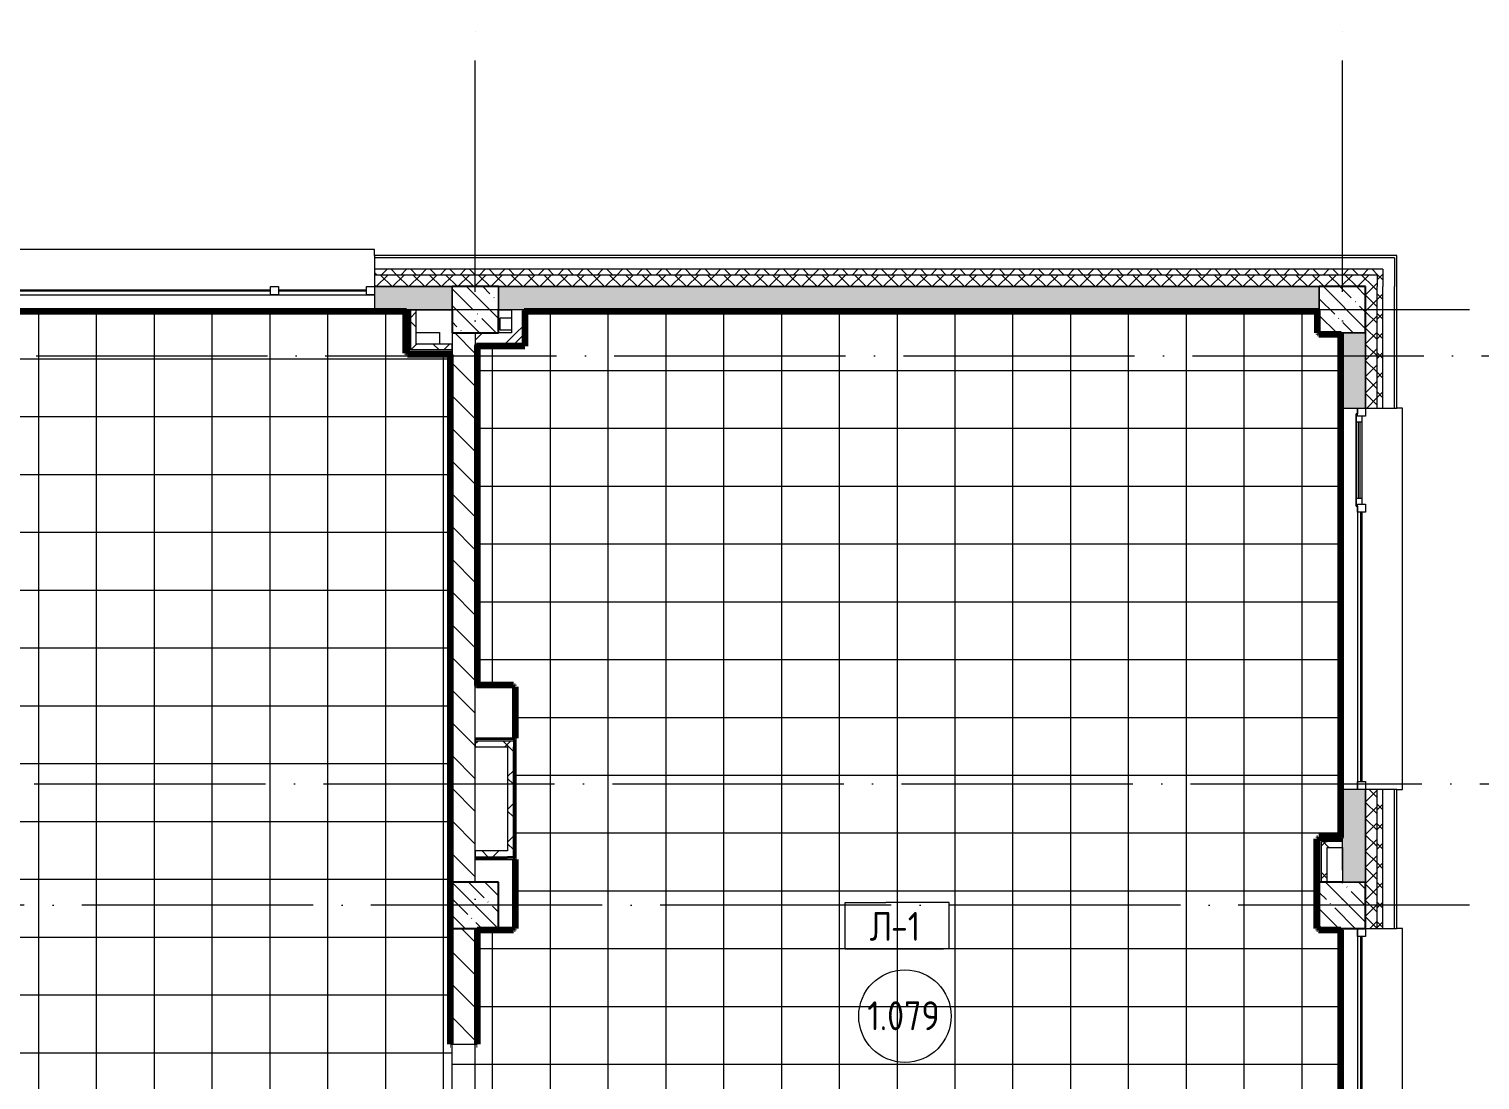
# Model space of a CAD drawing. Header units: millimetres. Extents: x -4370 to 196781, y -4577 to 61202.
# Drawn here: x 141390 to 153939, y 52115 to 61202 of the extents above; entities that cross this region are included whole.
import ezdxf

# ---------------------------------------------------------------- set-up
doc = ezdxf.new("R2010")
doc.units = ezdxf.units.MM
doc.linetypes.add('ADSK_Линия сетки', pattern=[2500, 2000, -250, 0, -250])
for name, color, linetype, lineweight in [('A-AREA-____-IDEN', 2, 'Continuous', 20), ('A-FLOR-____-IDEN', 11, 'Continuous', 20), ('A-FLOR-____-OTLN', 192, 'Continuous', 9), ('A-FLOR-____-PATT', 8, 'Continuous', 9), ('A-GLAZ-____-MCUT', 151, 'Continuous', 9), ('A-GLAZ-____-OTLN', 151, 'Continuous', 9), ('A-WALL-____-MCUT', 113, 'Continuous', 9), ('A-WALL-____-PATT', 111, 'Continuous', 9), ('A-WALL-FNSH-MCUT', 113, 'Continuous', 9), ('I-WALL-____-OTLN', 2, 'Continuous', 9), ('S-COLS-____-MCUT', 52, 'Continuous', 9), ('S-COLS-____-OTLN', 52, 'Continuous', 9), ('S-GRID-____-OTLN', 1, 'Continuous', 9)]:
    doc.layers.add(name, color=color, linetype=linetype, lineweight=lineweight)
doc.styles.add('GOST Common_1', font='GOST_Common.ttf', dxfattribs={"width": 0.9, "height": 250})
pattern_1 = [(50, (0, 0), (364.36793, -31.8783), [38.1, -419.1]), (355, (0, 0), (-70.48585, 382.1133), [30.48, -335.28]), (100.451, (30.36, -2.66), (293.885, 350.2334), [32.38, -356.18]), (46.184, (0, 101.6), (542.1585, -84.0858), [57.15, -628.65]), (96.636, (45.2, 94.6), (474.8049, 494.8554), [48.57, -534.27]), (351.184, (0, 101.6), (474.8102, 494.85), [45.72, -502.92]), (21, (50.8, 76.2), (303.22847, -204.53046), [38.1, -419.1]), (326, (50.8, 76.2), (123.6039, 368.37604), [30.48, -335.28]), (71.451, (76.07, 59.16), (426.8341, 163.8427), [32.38, -356.18]), (37.5, (0, 0), (6.17665, 169.11015), [16.764, -314.452, 16.764, -323.596, -336.55]), (37.5, (0, 0), (6.17665, 169.11015), [-671.576, 16.764, -319.786]), (7.5, (0, 0), (133.63888, 200.3615), [16.764, -177.292, 16.764, -306.832, -128.27]), (7.5, (0, 0), (133.63888, 200.3615), [-517.652, 16.764, -111.506]), (327.5, (-113.28, 0), (271.18182, -11.45836), [16.764, -110.236, 16.764, -379.476, -525.78]), (327.5, (-113.28, 0), (271.18182, -11.45836), [-523.24, 16.764, -509.016]), (317.5, (-164.08, 0), (296.2585, 50.85285), [16.764, -148.336, 16.764, -246.38, -373.38]), (317.5, (-164.08, 0), (296.2585, 50.85285), [-428.244, 16.764, -356.616])]
pattern_2 = [(135, (0, 0), (-84.85281, -84.85281), []), (225, (0, 0), (84.85281, -84.85281), [])]
pattern_3 = [(45, (0, 0), (-70.71068, 70.71068), []), (135, (0, 0), (-70.71068, -70.71068), [])]
pattern_4 = [(135, (0, 0), (-141.42136, -141.42136), [])]
pattern_5 = [(45, (0, 0), (-141.42136, 141.42136), []), (135, (0, 0), (-141.42136, -141.42136), [])]
pattern_6 = [(135, (0, 0), (-142.5612, -142.5612), []), (135, (142.56, 0), (-142.5612, -142.5612), [252.016, -50.403, 3.353, -47.05])]
pattern_7 = [(45, (0, 0), (-224.5064, 224.5064), []), (45, (79.38, 0), (0, 449.0128), []), (45, (-79.38, 0), (0, 449.0128), [])]

# ---------------------------------------------------------------- blocks, each defined once
blk = doc.blocks.new('Окно_СКБ_2Ст1 - Окно_СКБ_2Ст 3300_ОК2-29018964-О_АИ_ПП_0_000_Целиком')
at = {"layer": 'A-GLAZ-____-MCUT', "color": 90}
for p, q in [((-1650, -195), (-1650, -125)), ((-1650, -125), (-1580, -125)), ((-1580, -125), (-1580, -195)), ((750, -195), (750, -125)), ((750, -125), (820, -125)), ((820, -125), (820, -195)), ((1580, -195), (1580, -125)), ((1580, -125), (1650, -125)), ((1650, -125), (1650, -195)), ((-1580, -195), (-1650, -195)), ((820, -195), (750, -195)), ((820, -195), (800, -195)), ((800, -195), (800, -205)), ((800, -205), (1600, -205)), ((1600, -205), (800, -205)), ((1580, -155), (820, -155)), ((820, -155), (820, -195)), ((870, -205), (870, -155)), ((1530, -205), (1530, -155)), ((1580, -195), (1580, -155)), ((1650, -195), (1580, -195)), ((1600, -195), (1580, -195)), ((1600, -205), (1600, -195))]:
    blk.add_line(p, q, dxfattribs=at)
at = {"layer": 'A-GLAZ-____-MCUT', "color": 10, "lineweight": 5}
for p, q in [((750, -155), (-1580, -155)), ((750, -165), (-1580, -165)), ((870, -175), (1530, -175)), ((1530, -185), (870, -185))]:
    blk.add_line(p, q, dxfattribs=at)
at = {"layer": 'A-GLAZ-____-OTLN', "color": 10, "lineweight": 5}
for p, q in [((-1650, -195), (800, -195)), ((1600, -195), (1650, -195))]:
    blk.add_line(p, q, dxfattribs=at)
blk = doc.blocks.new('WNW_Отлив1 - Отлив_металлический 2-28598290-О_АИ_ПП_0_000_Целиком')
at = {"layer": 'A-GLAZ-____-OTLN', "color": 10, "lineweight": 5}
for p, q in [((1650, 320), (-1650, 320)), ((-1650, 320), (-1650, 270)), ((1650, 270), (1650, 320))]:
    blk.add_line(p, q, dxfattribs=at)
blk = doc.blocks.new('Окно_СКБ_2Ст1 - Окно_СКБ_2Ст 3300_ОК2л-29018870-О_АИ_ПП_0_000_Целиком')
at = {"layer": 'A-GLAZ-____-MCUT', "color": 90}
for p, q in [((-1650, -195), (-1650, -125)), ((-1650, -125), (-1580, -125)), ((-1580, -125), (-1580, -195)), ((-820, -195), (-820, -125)), ((-820, -125), (-750, -125)), ((-750, -125), (-750, -195)), ((1580, -195), (1580, -125)), ((1580, -125), (1650, -125)), ((1650, -125), (1650, -195)), ((-1580, -195), (-1650, -195)), ((-1580, -195), (-1600, -195)), ((-1600, -195), (-1600, -205)), ((-1600, -205), (-800, -205)), ((-800, -205), (-1600, -205)), ((-820, -155), (-1580, -155)), ((-1580, -155), (-1580, -195)), ((-1530, -205), (-1530, -155)), ((-870, -205), (-870, -155)), ((-820, -195), (-820, -155)), ((-750, -195), (-820, -195)), ((-800, -195), (-820, -195)), ((-800, -205), (-800, -195)), ((1650, -195), (1580, -195))]:
    blk.add_line(p, q, dxfattribs=at)
at = {"layer": 'A-GLAZ-____-MCUT', "color": 10, "lineweight": 5}
for p, q in [((-1530, -175), (-870, -175)), ((-870, -185), (-1530, -185)), ((1580, -155), (-750, -155)), ((1580, -165), (-750, -165))]:
    blk.add_line(p, q, dxfattribs=at)
at = {"layer": 'A-GLAZ-____-OTLN', "color": 10, "lineweight": 5}
for p, q in [((-1650, -195), (-1600, -195)), ((-800, -195), (1650, -195))]:
    blk.add_line(p, q, dxfattribs=at)
blk = doc.blocks.new('Окно_СКБ_2Ст1 - Окно_СКБ_2Ст 3300_ОКп2-36117880-О_АИ_ПП_0_000_Целиком')
at = {"layer": 'A-GLAZ-____-MCUT', "color": 90}
for p, q in [((-1650, -195), (-1650, -125)), ((-1650, -125), (-1580, -125)), ((-1580, -125), (-1580, -195)), ((750, -195), (750, -125)), ((750, -125), (820, -125)), ((820, -125), (820, -195)), ((1580, -195), (1580, -125)), ((1580, -125), (1650, -125)), ((1650, -125), (1650, -195)), ((-1580, -195), (-1650, -195)), ((820, -195), (750, -195)), ((1650, -195), (1580, -195))]:
    blk.add_line(p, q, dxfattribs=at)
at = {"layer": 'A-GLAZ-____-MCUT', "color": 10, "lineweight": 5}
for p, q in [((750, -155), (-1580, -155)), ((750, -165), (-1580, -165)), ((1580, -155), (820, -155)), ((1580, -165), (820, -165))]:
    blk.add_line(p, q, dxfattribs=at)
at = {"layer": 'A-GLAZ-____-OTLN', "color": 10, "lineweight": 5}
blk.add_line((-1650, -195), (1650, -195), dxfattribs=at)
blk = doc.blocks.new('BSC_Колонна _Прямоугольная - 400x400-V37-О_АИ_ПП_0_000_Целиком')
at = {"layer": 'S-COLS-____-OTLN', "lineweight": 5}
h = blk.add_hatch(dxfattribs=at)
h.set_pattern_fill('FP_65', color=256, style=0, pattern_type=2)
h.set_pattern_definition([(135, (-145249.98, -53625), (-142.56192, -142.56192), []), (135, (-145107.42, -53625), (-142.56192, -142.56192), [252.016, -50.403, 3.353, -47.05])])
h.paths.add_polyline_path([(-200, -200), (200, -200), (200, 200), (-200, 200), (-200, 20)])
at = {"layer": 'S-COLS-____-MCUT', "color": 130, "lineweight": 25}
for p, q in [((200, 200), (-200, 200)), ((-200, 200), (-200, -200)), ((200, -200), (200, 200)), ((-200, -200), (200, -200))]:
    blk.add_line(p, q, dxfattribs=at)
blk = doc.blocks.new('0083_СОШ675_АР_R22_rvt-1-О_АИ_ПП_0_000_Целиком')
at = {"layer": 'A-WALL-____-PATT', "lineweight": 5}
h = blk.add_hatch(dxfattribs=at)
h.set_pattern_fill('FP_1', color=10, style=0, pattern_type=2)
h.set_pattern_definition(pattern_2)
h.paths.add_polyline_path([(153050, 59075), (153100, 59075), (153100, 59125), (144379, 59125), (144379, 59075), (152886, 59075)])
h.paths.add_polyline_path([(138440, 59075), (138440, 59125), (138160, 59125), (138160, 59075)])
h.paths.add_polyline_path([(141079, 59075), (141079, 59125), (140170, 59125), (140170, 59075), (140774, 59075)])
h.paths.add_polyline_path([(136400, 59075), (136700, 59075), (136700, 59125), (136400, 59125)])
h = blk.add_hatch(dxfattribs=at)
h.set_pattern_fill('FP_6', color=10, style=0, pattern_type=2)
h.set_pattern_definition(pattern_3)
h.paths.add_polyline_path([(153050, 58975), (153050, 59075), (144379, 59075), (144379, 58975), (152950, 58975)])
h.paths.add_polyline_path([(140449, 58975), (141079, 58975), (141079, 59075), (140170, 59075), (140170, 58975)])
h.paths.add_polyline_path([(138160, 58975), (138440, 58975), (138440, 59075), (138160, 59075)])
h.paths.add_polyline_path([(136700, 58975), (136700, 59075), (136500, 59075), (136500, 58975)])
h = blk.add_hatch(dxfattribs=at)
h.set_pattern_fill('FP_1', color=10, style=0, pattern_type=2)
h.set_pattern_definition(pattern_2)
h.paths.add_polyline_path([(153050, -275), (153100, -275), (153100, 625), (153050, 625), (153050, -175)])
h.paths.add_polyline_path([(153100, 2325), (153100, 3025), (153050, 3025), (153050, 2325)])
h.paths.add_polyline_path([(153050, 3925), (153100, 3925), (153100, 5125), (153050, 5125), (153050, 3978)])
h.paths.add_polyline_path([(153100, 8425), (153100, 9625), (153050, 9625), (153050, 8425)])
h.paths.add_polyline_path([(153050, 11325), (153100, 11325), (153100, 12025), (153050, 12025)])
h.paths.add_polyline_path([(153100, 12925), (153100, 14125), (153050, 14125), (153050, 12925)])
h.paths.add_polyline_path([(153050, 17425), (153100, 17425), (153100, 18625), (153050, 18625), (153050, 17839)])
h.paths.add_polyline_path([(153100, 20325), (153100, 21025), (153050, 21025), (153050, 20325)])
h.paths.add_polyline_path([(153100, 21925), (153100, 23125), (153050, 23125), (153050, 21925)])
h.paths.add_polyline_path([(153100, 26425), (153100, 27625), (153050, 27625), (153050, 26425)])
h.paths.add_polyline_path([(153100, 28525), (153100, 29225), (153050, 29225), (153050, 28525)])
h.paths.add_polyline_path([(153050, 30925), (153100, 30925), (153100, 32125), (153050, 32125), (153050, 31699)])
h.paths.add_polyline_path([(153100, 35425), (153100, 36625), (153050, 36625), (153050, 35425)])
h.paths.add_polyline_path([(153050, 39925), (153100, 39925), (153100, 41125), (153050, 41125), (153050, 40939)])
h.paths.add_polyline_path([(153100, 42025), (153100, 42725), (153050, 42725), (153050, 42025)])
h.paths.add_polyline_path([(153050, 44425), (153100, 44425), (153100, 45625), (153050, 45625), (153050, 45560)])
h.paths.add_polyline_path([(153100, 47325), (153100, 48025), (153050, 48025), (153050, 47325)])
h.paths.add_polyline_path([(153050, 48925), (153100, 48925), (153100, 50125), (153050, 50125), (153050, 49025)])
h.paths.add_polyline_path([(153050, 53425), (153100, 53425), (153100, 54625), (153050, 54625), (153050, 53645)])
h.paths.add_polyline_path([(153100, 57925), (153100, 59075), (153050, 59075), (153050, 57925)])
h = blk.add_hatch(dxfattribs=at)
h.set_pattern_fill('FP_5', color=10, style=0, pattern_type=2)
h.set_pattern_definition(pattern_1)
h.paths.add_polyline_path([(152550, 58775), (152550, 58975), (145450, 58975), (145450, 58775), (152265, 58775)])
h.paths.add_polyline_path([(144379, 58775), (145050, 58775), (145050, 58975), (144379, 58975), (144379, 58842)])
h.paths.add_polyline_path([(141079, 58775), (141079, 58975), (140449, 58975), (140449, 58775), (140778, 58775)])
h = blk.add_hatch(dxfattribs=at)
h.set_pattern_fill('FP_6', color=10, style=0, pattern_type=2)
h.set_pattern_definition(pattern_3)
h.paths.add_polyline_path([(152950, -175), (153050, -175), (153050, 625), (152950, 625), (152950, -65)])
h.paths.add_polyline_path([(153050, 2325), (153050, 3025), (152950, 3025), (152950, 2325)])
h.paths.add_polyline_path([(152950, 3925), (153050, 3925), (153050, 5125), (152950, 5125), (152950, 3978)])
h.paths.add_polyline_path([(153050, 8425), (153050, 9625), (152950, 9625), (152950, 8425)])
h.paths.add_polyline_path([(153050, 11325), (153050, 12025), (152950, 12025), (152950, 11325)])
h.paths.add_polyline_path([(152950, 12925), (153050, 12925), (153050, 14125), (152950, 14125), (152950, 13218)])
h.paths.add_polyline_path([(152950, 17425), (153050, 17425), (153050, 18625), (152950, 18625), (152950, 17825)])
h.paths.add_polyline_path([(152950, 20325), (153050, 20325), (153050, 21025), (152950, 21025)])
h.paths.add_polyline_path([(152950, 21925), (153050, 21925), (153050, 23125), (152950, 23125), (152950, 22325)])
h.paths.add_polyline_path([(152950, 26425), (153050, 26425), (153050, 27625), (152950, 27625), (152950, 26825)])
h.paths.add_polyline_path([(152950, 28525), (153050, 28525), (153050, 29225), (152950, 29225)])
h.paths.add_polyline_path([(153050, 30925), (153050, 32125), (152950, 32125), (152950, 30925)])
h.paths.add_polyline_path([(153050, 35425), (153050, 36625), (152950, 36625), (152950, 35425)])
h.paths.add_polyline_path([(153050, 39925), (153050, 41125), (152950, 41125), (152950, 39925)])
h.paths.add_polyline_path([(152950, 42025), (153050, 42025), (153050, 42725), (152950, 42725), (152950, 42094)])
h.paths.add_polyline_path([(153050, 44425), (153050, 45625), (152950, 45625), (152950, 44425)])
h.paths.add_polyline_path([(153050, 47325), (153050, 48025), (152950, 48025), (152950, 47325)])
h.paths.add_polyline_path([(152950, 48925), (153050, 48925), (153050, 50125), (152950, 50125), (152950, 49025)])
h.paths.add_polyline_path([(153050, 53425), (153050, 54625), (152950, 54625), (152950, 53425)])
h.paths.add_polyline_path([(152950, 57925), (153050, 57925), (153050, 58975), (152950, 58975), (152950, 58265)])
h = blk.add_hatch(dxfattribs=at)
h.set_pattern_fill('FP_56', color=252, style=0, pattern_type=2)
h.set_pattern_definition(pattern_5)
h.paths.add_polyline_path([(144740, 58427), (144740, 58775), (144690, 58775), (144690, 58427)])
h = blk.add_hatch(dxfattribs=at)
h.set_pattern_fill('FP_8', color=10, style=0, pattern_type=2)
h.set_pattern_definition(pattern_7)
h.paths.add_polyline_path([(145663, 58575), (145663, 58775), (145563, 58775), (145563, 58575)])
h = blk.add_hatch(dxfattribs=at)
h.set_pattern_fill('FP_4', color=10, style=0, pattern_type=2)
h.set_pattern_definition(pattern_4)
h.paths.add_polyline_path([(145050, 53825), (145250, 53825), (145250, 58575), (145050, 58575), (145050, 54800)])
h = blk.add_hatch(dxfattribs=at)
h.set_pattern_fill('FP_8', color=10, style=0, pattern_type=2)
h.set_pattern_definition(pattern_7)
h.paths.add_polyline_path([(145250, 58475), (145663, 58475), (145663, 58575), (145250, 58575)])
h = blk.add_hatch(dxfattribs=at)
h.set_pattern_fill('FP_5', color=10, style=0, pattern_type=2)
h.set_pattern_definition(pattern_1)
h.paths.add_polyline_path([(152886, -175), (152950, -175), (152950, 625), (152750, 625), (152750, -175)])
h.paths.add_polyline_path([(152950, 2325), (152950, 3025), (152750, 3025), (152750, 2325)])
h.paths.add_polyline_path([(152750, 4325), (152950, 4325), (152950, 5125), (152750, 5125), (152750, 4556)])
h.paths.add_polyline_path([(152886, 8825), (152950, 8825), (152950, 9625), (152750, 9625), (152750, 8825)])
h.paths.add_polyline_path([(152950, 11325), (152950, 12025), (152750, 12025), (152750, 11325)])
h.paths.add_polyline_path([(152950, 13325), (152950, 14125), (152750, 14125), (152750, 13325), (152886, 13325)])
h.paths.add_polyline_path([(152886, 17825), (152950, 17825), (152950, 18625), (152750, 18625), (152750, 17825)])
h.paths.add_polyline_path([(152750, 20325), (152950, 20325), (152950, 21025), (152750, 21025)])
h.paths.add_polyline_path([(152886, 22325), (152950, 22325), (152950, 23125), (152750, 23125), (152750, 22325)])
h.paths.add_polyline_path([(152886, 26825), (152950, 26825), (152950, 27625), (152750, 27625), (152750, 26825)])
h.paths.add_polyline_path([(152950, 28525), (152950, 29225), (152750, 29225), (152750, 28525)])
h.paths.add_polyline_path([(152750, 31325), (152950, 31325), (152950, 32125), (152750, 32125), (152750, 31699)])
h.paths.add_polyline_path([(152750, 35425), (152950, 35425), (152950, 35825), (152750, 35825), (152750, 35742)])
h.paths.add_polyline_path([(152750, 36225), (152950, 36225), (152950, 36625), (152750, 36625), (152750, 36319)])
h.paths.add_polyline_path([(152750, 39925), (152950, 39925), (152950, 40725), (152750, 40725), (152750, 40325)])
h.paths.add_polyline_path([(152886, 42025), (152950, 42025), (152950, 42725), (152750, 42725), (152750, 42025)])
h.paths.add_polyline_path([(152950, 44425), (152950, 45625), (152750, 45625), (152750, 44425), (152886, 44425)])
h.paths.add_polyline_path([(152750, 47725), (152950, 47725), (152950, 48025), (152750, 48025), (152750, 47870)])
h.paths.add_polyline_path([(152750, 48925), (152950, 48925), (152950, 50125), (152750, 50125), (152750, 49025)])
h.paths.add_polyline_path([(152950, 53825), (152950, 54625), (152750, 54625), (152750, 53825), (152886, 53825)])
h.paths.add_polyline_path([(152750, 57925), (152950, 57925), (152950, 58575), (152750, 58575), (152750, 58265)])
h = blk.add_hatch(dxfattribs=at)
h.set_pattern_fill('FP_56', color=252, style=0, pattern_type=2)
h.set_pattern_definition(pattern_5)
h.paths.add_polyline_path([(145050, 58427), (145050, 58477), (144740, 58477), (144740, 58427), (144814, 58427)])
h = blk.add_hatch(dxfattribs=at)
h.set_pattern_fill('FP_56', color=252, style=0, pattern_type=2)
h.set_pattern_definition(pattern_5)
h.paths.add_polyline_path([(145530, 54995), (145580, 54995), (145580, 55045), (145250, 55045), (145250, 54995), (145435, 54995)])
h = blk.add_hatch(dxfattribs=at)
h.set_pattern_fill('FP_56', color=252, style=0, pattern_type=2)
h.set_pattern_definition(pattern_5)
h.paths.add_polyline_path([(145580, 54045), (145580, 54995), (145530, 54995), (145530, 54045)])
h = blk.add_hatch(dxfattribs=at)
h.set_pattern_fill('FP_56', color=252, style=0, pattern_type=2)
h.set_pattern_definition(pattern_5)
h.paths.add_polyline_path([(145250, 54045), (145530, 54045), (145530, 54095), (145250, 54095)])
h = blk.add_hatch(dxfattribs=at)
h.set_pattern_fill('FP_56', color=252, style=0, pattern_type=2)
h.set_pattern_definition(pattern_5)
h.paths.add_polyline_path([(152618, 53825), (152618, 54176), (152568, 54176), (152568, 53825), (152576, 53825)])
h = blk.add_hatch(dxfattribs=at)
h.set_pattern_fill('FP_56', color=252, style=0, pattern_type=2)
h.set_pattern_definition(pattern_5)
h.paths.add_polyline_path([(152750, 54126), (152750, 54176), (152618, 54176), (152618, 54126)])
h = blk.add_hatch(dxfattribs=at)
h.set_pattern_fill('FP_4', color=10, style=0, pattern_type=2)
h.set_pattern_definition(pattern_4)
h.paths.add_polyline_path([(145050, 45400), (145250, 45400), (145250, 45575), (145050, 45575), (145050, 45560)])
h.paths.add_polyline_path([(145250, 46825), (145250, 47325), (145050, 47325), (145050, 46825)])
h.paths.add_polyline_path([(145250, 47725), (145250, 49925), (145050, 49925), (145050, 47725)])
h.paths.add_polyline_path([(145250, 52425), (145250, 53425), (145050, 53425), (145050, 52425)])
at = {"layer": 'S-COLS-____-OTLN', "lineweight": 5}
h = blk.add_hatch(dxfattribs=at)
h.set_pattern_fill('FP_3', color=256, style=0, pattern_type=2)
h.set_pattern_definition(pattern_6)
h.paths.add_polyline_path([(145050, 58575), (145450, 58575), (145450, 58975), (145050, 58975), (145050, 58775)])
h = blk.add_hatch(dxfattribs=at)
h.set_pattern_fill('FP_3', color=256, style=0, pattern_type=2)
h.set_pattern_definition(pattern_6)
h.paths.add_polyline_path([(152550, 58575), (152950, 58575), (152950, 58975), (152550, 58975), (152550, 58775)])
h = blk.add_hatch(dxfattribs=at)
h.set_pattern_fill('FP_3', color=256, style=0, pattern_type=2)
h.set_pattern_definition(pattern_6)
h.paths.add_polyline_path([(152550, 53425), (152950, 53425), (152950, 53825), (152550, 53825), (152550, 53645)])
at = {"layer": 'A-FLOR-____-OTLN', "color": 90}
for p, q in [((144740, 58577), (144940, 58577)), ((144940, 58577), (144940, 58477))]:
    blk.add_line(p, q, dxfattribs=at)
at = {"layer": 'A-WALL-____-MCUT', "color": 90}
for p, q in [((144379, 59225), (144379, 59125)), ((144379, 59075), (144379, 58975)), ((145050, 58975), (145450, 58975)), ((152550, 58975), (152950, 58975)), ((152950, 58975), (152950, 58575)), ((152950, 57925), (153050, 57925)), ((153100, 57925), (153200, 57925)), ((153050, 54625), (152950, 54625)), ((153200, 54625), (153100, 54625)), ((152950, 53825), (152950, 53425)), ((152950, 53425), (153050, 53425)), ((153100, 53425), (153200, 53425))]:
    blk.add_line(p, q, dxfattribs=at)
at = {"layer": 'A-WALL-____-MCUT', "color": 10, "lineweight": 5}
for p, q in [((153200, 59225), (144379, 59225)), ((153200, 59225), (153200, 59125)), ((153200, 59125), (153200, 58975)), ((145050, 58775), (145050, 58975)), ((145450, 58975), (145450, 58775)), ((152550, 58775), (152550, 58975)), ((153200, 57925), (153200, 58975)), ((144677, 58775), (144677, 58415)), ((145663, 58775), (145563, 58775)), ((145250, 58575), (145250, 58475)), ((152950, 58575), (152750, 58575)), ((144690, 58415), (144677, 58415)), ((144740, 58415), (144690, 58415)), ((145050, 58415), (144740, 58415)), ((145593, 55058), (145250, 55058)), ((145250, 55045), (145250, 54995)), ((145593, 55058), (145593, 55045)), ((145593, 55045), (145593, 54995)), ((145593, 54033), (145593, 54995)), ((153200, 53425), (153200, 54625)), ((145250, 54095), (145250, 54045)), ((152555, 53825), (152555, 54189)), ((152555, 54189), (152568, 54189)), ((152568, 54189), (152618, 54189)), ((152750, 54189), (152618, 54189)), ((152750, 54126), (152750, 54176)), ((145250, 54033), (145530, 54033)), ((145580, 54033), (145530, 54033)), ((145593, 54033), (145580, 54033)), ((152750, 53825), (152950, 53825))]:
    blk.add_line(p, q, dxfattribs=at)
at = {"layer": 'A-WALL-____-MCUT', "color": 50, "lineweight": 13}
for p, q in [((144379, 59125), (144379, 59075)), ((153100, 59125), (144379, 59125)), ((153100, 59125), (153100, 59075)), ((153050, 59075), (144379, 59075)), ((153050, 59075), (153050, 58975)), ((153100, 59075), (153100, 58975)), ((144379, 58975), (144379, 58775)), ((145050, 58975), (144379, 58975)), ((144379, 58975), (145050, 58975)), ((152550, 58975), (145450, 58975)), ((145450, 58975), (152550, 58975)), ((153050, 57925), (153050, 58975)), ((153100, 57925), (153100, 58975)), ((144379, 58775), (145050, 58775)), ((144740, 58775), (144690, 58775)), ((144690, 58775), (144690, 58427)), ((144740, 58477), (144740, 58775)), ((145450, 58775), (145563, 58775)), ((145563, 58775), (145563, 58575)), ((145663, 58775), (152550, 58775)), ((145663, 58575), (145663, 58775)), ((145250, 58575), (145050, 58575)), ((145050, 58575), (145050, 53825)), ((145563, 58575), (145250, 58575)), ((145663, 58475), (145663, 58575)), ((152750, 58575), (152750, 57925)), ((152950, 57925), (152950, 58575)), ((152950, 58575), (152950, 57925)), ((144740, 58427), (144690, 58427)), ((145050, 58477), (144740, 58477)), ((145050, 58427), (144740, 58427)), ((145050, 58427), (145050, 58477)), ((145250, 55070), (145250, 58475)), ((145250, 58475), (145663, 58475)), ((152750, 57925), (152950, 57925)), ((153050, 57925), (153100, 57925)), ((145250, 55070), (145250, 55058)), ((145250, 55058), (145250, 55045)), ((145580, 55045), (145250, 55045)), ((145250, 54095), (145250, 54995)), ((145250, 54995), (145530, 54995)), ((145530, 54995), (145530, 54095)), ((145580, 55045), (145580, 54995)), ((145580, 54045), (145580, 54995)), ((152750, 54625), (152750, 54201)), ((152950, 54625), (152750, 54625)), ((152950, 53825), (152950, 54625)), ((152950, 54625), (152950, 53825)), ((153100, 54625), (153050, 54625)), ((153050, 53425), (153050, 54625)), ((153100, 53425), (153100, 54625)), ((145530, 54095), (145250, 54095)), ((152568, 53825), (152568, 54176)), ((152568, 54176), (152618, 54176)), ((152750, 54176), (152618, 54176)), ((152618, 53825), (152618, 54126)), ((152618, 54126), (152750, 54126)), ((152750, 54189), (152750, 54201)), ((152750, 54176), (152750, 54189)), ((152750, 54126), (152750, 53825)), ((145250, 54045), (145530, 54045)), ((145250, 54045), (145250, 54033)), ((145250, 54033), (145250, 54020)), ((145250, 53825), (145250, 54020)), ((145580, 54045), (145530, 54045)), ((152568, 53825), (152618, 53825)), ((145050, 53425), (145050, 52425)), ((145250, 52425), (145250, 53425)), ((153050, 53425), (153100, 53425)), ((145050, 52425), (145250, 52425))]:
    blk.add_line(p, q, dxfattribs=at)
at = {"layer": 'A-WALL-FNSH-MCUT', "color": 90}
for p, q in [((153220, 59245), (144379, 59245)), ((144379, 59245), (144379, 59225)), ((153220, 59225), (153220, 59245)), ((153220, 59125), (153220, 59225)), ((153220, 59075), (153220, 59125)), ((153220, 58975), (153220, 59075)), ((153220, 57925), (153220, 58975)), ((144677, 58775), (144665, 58775)), ((144665, 58775), (144665, 58402)), ((144690, 58775), (144677, 58775)), ((144665, 58402), (144677, 58402)), ((144677, 58402), (144690, 58402)), ((144690, 58402), (144740, 58402)), ((144740, 58402), (145050, 58402)), ((145050, 58415), (145050, 58427)), ((145050, 58402), (145050, 58415)), ((153200, 57925), (153220, 57925)), ((145605, 55070), (145250, 55070)), ((145605, 55058), (145605, 55070)), ((145605, 55045), (145605, 55058)), ((145605, 54995), (145605, 55045)), ((145605, 54020), (145605, 54995)), ((153220, 54625), (153200, 54625)), ((153220, 53425), (153220, 54625)), ((152543, 54201), (152543, 53825)), ((152555, 54201), (152543, 54201)), ((152568, 54201), (152555, 54201)), ((152618, 54201), (152568, 54201)), ((152750, 54201), (152618, 54201)), ((145250, 54020), (145530, 54020)), ((145530, 54020), (145580, 54020)), ((145580, 54020), (145593, 54020)), ((145593, 54020), (145605, 54020)), ((152543, 53825), (152555, 53825)), ((152555, 53825), (152568, 53825)), ((153200, 53425), (153220, 53425))]:
    blk.add_line(p, q, dxfattribs=at)
at = {"layer": 'I-WALL-____-OTLN', "color": 90}
for p, q in [((144379, 58775), (141079, 58775)), ((152750, 54625), (152750, 57925)), ((152750, 50125), (152750, 53425))]:
    blk.add_line(p, q, dxfattribs=at)
at = {"layer": 'S-COLS-____-MCUT', "color": 130, "lineweight": 25}
for p, q in [((145450, 58975), (145050, 58975)), ((152950, 58975), (152550, 58975)), ((152950, 58575), (152950, 58975)), ((145050, 58775), (145050, 58575)), ((145450, 58575), (145450, 58775)), ((152550, 58775), (152550, 58575)), ((145050, 58575), (145450, 58575)), ((152550, 58575), (152750, 58575)), ((152750, 53825), (152550, 53825)), ((152550, 53825), (152550, 53425)), ((152950, 53425), (152950, 53825)), ((152550, 53425), (152950, 53425))]:
    blk.add_line(p, q, dxfattribs=at)
at = {"layer": 'S-COLS-____-OTLN', "color": 90}
for p, q in [((145050, 58975), (145050, 58775)), ((145450, 58775), (145450, 58975)), ((152550, 58975), (152550, 58775)), ((152750, 58575), (152950, 58575)), ((152950, 53825), (152750, 53825))]:
    blk.add_line(p, q, dxfattribs=at)
at = {"layer": 'A-GLAZ-____-OTLN', "color": 90, "lineweight": 9}
for name, p in [('WNW_Отлив1 - Отлив_металлический 2-28598290-О_АИ_ПП_0_000_Целиком', (142729, 58975)), ('Окно_СКБ_2Ст1 - Окно_СКБ_2Ст 3300_ОКп2-36117880-О_АИ_ПП_0_000_Целиком', (142729, 59100))]:
    blk.add_blockref(name, p, dxfattribs=at)
at = {"layer": 'A-GLAZ-____-OTLN', "color": 90, "lineweight": 9, "rotation": 269.9999999999999}
for name, p in [('Окно_СКБ_2Ст1 - Окно_СКБ_2Ст 3300_ОК2л-29018870-О_АИ_ПП_0_000_Целиком', (153075, 56275)), ('WNW_Отлив1 - Отлив_металлический 2-28598290-О_АИ_ПП_0_000_Целиком', (152950, 56275)), ('Окно_СКБ_2Ст1 - Окно_СКБ_2Ст 3300_ОК2-29018964-О_АИ_ПП_0_000_Целиком', (153075, 51775)), ('WNW_Отлив1 - Отлив_металлический 2-28598290-О_АИ_ПП_0_000_Целиком', (152950, 51775))]:
    blk.add_blockref(name, p, dxfattribs=at)
at = {"layer": 'S-COLS-____-OTLN', "color": 90, "lineweight": 9}
blk.add_blockref('BSC_Колонна _Прямоугольная - 400x400-V37-О_АИ_ПП_0_000_Целиком', (145250, 53625), dxfattribs=at)
blk = doc.blocks.new('ADSK_Марка_Перекрытие - Типоразмер_ADSK_Марка-158127-О_АИ_ПП_0_000_Целиком')
at = {"layer": 'A-FLOR-____-IDEN'}
for p, q in [((-4.5, 4), (-1, 4)), ((-4.5, 0), (-4.5, 4)), ((4.5, 4), (-1, 4)), ((4.5, 0), (4.5, 4)), ((4.5, 0), (-4.5, 0)), ((-4.5, 0), (4, 0))]:
    blk.add_line(p, q, dxfattribs=at)
blk = doc.blocks.new('ADSK_Марка_Помещение_ОдноЗначение - Номер-159740-О_АИ_ПП_0_000_Целиком')
at = {"layer": 'A-AREA-____-IDEN'}
blk.add_circle((0, 0), 4, dxfattribs=at)

msp = doc.modelspace()

# ---------------------------------------------------------------- hatches: boundary and pattern name
at = {"layer": 'A-FLOR-____-PATT'}
h = msp.add_hatch(dxfattribs=at)
h.set_pattern_fill('FP_151', color=256, style=0, pattern_type=2)
h.set_pattern_definition([(270, (133975, 56850), (500, 3e-14), []), (0, (133975, 56850), (0, 500), [])])
h.paths.add_polyline_path([(144813.799338, 41125), (145034.978078, 41125), (145034.978078, 45574.999414), (145049.978078, 45574.999414), (145049.978078, 46824.999414), (145034.978078, 46824.999414), (145034.978078, 49924.999414), (145049.978078, 49924.999414), (145049.978078, 52424.999414), (145034.978078, 52424.999414), (145034.978078, 58387.499731), (144664.964403, 58387.499731), (144664.964403, 58392.499731), (144654.964403, 58392.499731), (144654.964403, 58399.499145), (144649.964403, 58399.499145), (144649.964403, 58760.000586), (140872.293949, 58760.000586), (140872.293949, 58402.499731), (140867.293949, 58402.499145), (140867.270008, 58392.499731), (140857.293949, 58392.499731), (140856.354501, 58387.499731), (140463.978078, 58387.499731), (140463.978078, 51875.000586), (140448.978078, 51875.000586), (140448.978078, 51883.246546), (140248.978078, 51883.246546), (140250, 50245.000586), (140450, 50244.535268), (140450, 50235.000586), (140463.978078, 50235.000586), (140463.978078, 48485.5), (140458.978078, 48484.770809), (140458.978078, 48475.5), (140448.978078, 48475.5), (140447.907499, 48470.5), (138980, 48470.5), (138980, 48485.5), (138310, 48485.5), (138310, 48470.5), (137800, 48470.5), (137800, 48485.5), (137130, 48485.5), (137130, 48470.5), (136714.978078, 48470.5), (136714.978078, 48009.999414), (136700, 48009.999414), (136700, 45809.999414), (136714.978078, 45809.999414), (136714.978078, 45515.000586), (137184.877511, 45515.000586), (137184.877511, 45510.000586), (137194.877511, 45510.000586), (137194.877511, 45500.000586), (137199.877511, 45500.000586), (137199.877511, 45344.968424), (140450, 45344.968424), (140450, 45334.96901), (140460, 45334.96901), (140460, 45324.96901), (140465, 45324.876559), (140465, 41125), (143571.901308, 41125)])
h.paths.add_polyline_path([(144652.026724, 58760.000586), (144654.964403, 58760.000586), (144654.964403, 58765.000586), (144652.026724, 58765.000586)])
h = msp.add_hatch(dxfattribs=at)
h.set_pattern_fill('FP_226', color=256, style=0, pattern_type=2)
h.set_pattern_definition([(0, (148900, 53250), (0, 500), []), (90, (148900, 53250), (-500, 3e-14), [])])
h.paths.add_polyline_path([(146050.006796, 47725), (147299.978078, 47725), (147299.978078, 47740.000586), (152734.978078, 47740.000586), (152734.978078, 49310.316132), (152525, 49310.316132), (152525, 49315.316132), (152515, 49315.316132), (152515, 49325.316132), (152510, 49325.316132), (152510, 49675.316132), (152515, 49675.316132), (152515, 49685.316132), (152525, 49685.316132), (152525, 49690.316132), (152734.978078, 49690.316132), (152734.978078, 53410.000586), (152542.978078, 53410.000586), (152542.978078, 53415.000586), (152532.978078, 53415.000586), (152532.978078, 53425.000291), (152527.978078, 53425.000377), (152527.978078, 54201.11992), (152532.978078, 54201.11992), (152532.978078, 54211.11992), (152545, 54211.11992), (152545, 54216.11992), (152734.978078, 54216.11992), (152734.978078, 58560.000586), (152545, 58560.000586), (152545, 58565.000586), (152539.978078, 58565.000586), (152539.978078, 58575.000586), (152534.978078, 58575.436238), (152534.978078, 58760.000586), (145677.968814, 58760.000586), (145677.968814, 58460.000586), (145265, 58460.000586), (145265, 55530.000586), (145579.978078, 55530.000586), (145580.258469, 55525.000586), (145589.978078, 55525.000586), (145589.978078, 55515.000586), (145594.978078, 55515.000586), (145594.978078, 55070), (145605, 55070), (145605, 54020), (145594.978078, 54020), (145594.978078, 53425.11992), (145589.978078, 53425.11992), (145589.978078, 53415.11992), (145579.978078, 53415.11992), (145579.978078, 53410.11992), (145264.978078, 53410.11992), (145264.978078, 52424.999414), (145049.978078, 52424.999414), (145049.978078, 49924.999414), (145264.978078, 49924.500048), (145264.978078, 49125), (145269.978078, 49125), (145269.978078, 48365), (145560, 48365), (145560, 48360), (145565, 48360), (145565, 48350), (145560, 48350), (145560, 48345), (145565, 48344.999414), (145565, 47740.000586), (146049.978078, 47740.000586), (146049.978078, 47725.000586)])
h.paths.add_polyline_path([(152729.978078, 49325.316132), (152749.978078, 49325.316132), (152749.978078, 49675.316132), (152729.978078, 49675.316132), (152729.978078, 49600.315546), (152600, 49600.315546), (152600, 49400.315546), (152729.978078, 49400.315546), (152729.978078, 49337.815546)])
h.paths.add_polyline_path([(152542.978078, 53425.000586), (152549.978078, 53425.000586), (152549.978078, 53825), (152542.978078, 53825), (152542.978078, 53644.78114)])
h.paths.add_polyline_path([(145462.968814, 58600.625109), (145562.968814, 58600.625109), (145562.968814, 58700.625109), (145462.968814, 58700.625109)])
at = {"layer": 'A-WALL-____-PATT'}
h = msp.add_hatch(color=7, dxfattribs=at)
h.paths.add_polyline_path([(144664.964403, 58765.000586), (144664.964403, 58775.000586), (144378.999414, 58775.000586), (144378.999414, 58765.000586), (144654.964403, 58765.000586)])
h.paths.add_polyline_path([(141078.999414, 58765.000586), (141078.999414, 58775.000586), (140857.293949, 58775.000586), (140857.293949, 58765.000586), (140867.293949, 58765.000586)])
for points in [[(144664.964403, 58402.499731), (144664.964403, 58765.000586), (144654.964403, 58765.000586), (144654.964403, 58402.499731)], [(152539.978078, 58765.000586), (152539.978078, 58775.000586), (145662.968814, 58775.000586), (145662.968814, 58765.000586), (152265.187519, 58765.000586)], [(145672.968814, 58475.000586), (145672.968814, 58765.000586), (145662.968814, 58765.000586), (145662.968814, 58475.000586)], [(152549.978078, 58575.000586), (152549.978078, 58775.000586), (152539.978078, 58775.000586), (152539.978078, 58575.000586)], [(152739.978078, 58565.000586), (152739.978078, 58575.000586), (152539.978078, 58575.000586), (152539.978078, 58565.000586)], [(145039.978078, 58392.499731), (145039.978078, 58402.499731), (144654.964403, 58402.499731), (144654.964403, 58392.499731), (144813.799338, 58392.499731)], [(145662.968814, 58465.000586), (145662.968814, 58475.000586), (145250, 58475.000586), (145250, 58465.000586), (145434.757448, 58465.000586)], [(145260, 55515.000586), (145260, 58465.000586), (145250, 58465.000586), (145250, 55515.000586)], [(145579.978078, 55515.000586), (145589.978078, 55515.000586), (145589.978078, 55525.000586), (145260, 55525.000586), (145260, 55515.000586), (145434.757448, 55515.000586)], [(145589.978078, 53415.11992), (145589.978078, 55515.000586), (145579.978078, 55515.000586), (145579.978078, 53415.11992)], [(152532.978078, 53425.000586), (152542.978078, 53425.000586), (152542.978078, 54211.11992), (152532.978078, 54211.11992), (152532.978078, 53644.78114)], [(152542.978078, 54201.11992), (152739.978078, 54201.11992), (152739.978078, 54211.11992), (152542.978078, 54211.11992)], [(145579.978078, 53415.11992), (145579.978078, 53425.11992), (145249.978078, 53425), (145249.978078, 53415.11992), (145449.978078, 53415.11992)], [(152739.978078, 53415.000586), (152739.978078, 53425.000586), (152532.978078, 53425.000586), (152532.978078, 53415.000586)]]:
    msp.add_hatch(color=7, dxfattribs=at).paths.add_polyline_path(points)
h = msp.add_hatch(color=7, dxfattribs=at)
h.paths.add_polyline_path([(152739.978078, 54201.11992), (152749.978078, 54201.11992), (152749.978078, 54624.999414), (152739.978078, 54624.999414), (152739.978078, 54211.11992)])
h.paths.add_polyline_path([(152739.978078, 57924.999414), (152749.978078, 57924.999414), (152749.978078, 58575.000586), (152739.978078, 58575.000586), (152739.978078, 58264.940858)])
h = msp.add_hatch(color=7, dxfattribs=at)
h.paths.add_polyline_path([(145049.978078, 40922.499731), (145049.978078, 45574.999414), (145039.978078, 45574.999414), (145039.978078, 40922.499731)])
h.paths.add_polyline_path([(145039.978078, 46824.999414), (145049.978078, 46824.999414), (145049.978078, 49924.999414), (145039.978078, 49924.999414), (145039.978078, 47869.581491)])
h.paths.add_polyline_path([(145039.978078, 52424.999414), (145049.978078, 52424.999414), (145049.978078, 58402.499731), (145039.978078, 58402.499731), (145039.978078, 52489.74121)])
h = msp.add_hatch(color=7, dxfattribs=at)
h.paths.add_polyline_path([(145249.978078, 48345), (145259.978078, 48345), (145259.978078, 49120), (145254.978078, 49120), (145255.041771, 49130), (145259.978078, 49130), (145259.978078, 49924.999414), (145249.978078, 49924.999414), (145249.978078, 48355)])
h.paths.add_polyline_path([(145259.978078, 52424.999414), (145259.978078, 53415.11992), (145249.978078, 53415.11992), (145249.978078, 52424.999414)])

# ---------------------------------------------------------------- linework, layer by layer
at = {"layer": 'A-FLOR-____-OTLN'}
for p, q in [((145562.968814, 58700.625109), (145462.968814, 58700.625109)), ((145462.968814, 58700.625109), (145462.968814, 58600.625109)), ((145462.968814, 58600.625109), (145562.968814, 58600.625109)), ((145049.978078, 49924.999414), (145049.978078, 52424.999414))]:
    msp.add_line(p, q, dxfattribs=at)
at = {"layer": 'A-WALL-____-MCUT', "color": 7}
for p, q in [((144664.964403, 58775.000586), (144378.999414, 58775.000586)), ((144378.999414, 58775.000586), (144378.999414, 58765.000586)), ((144378.999414, 58765.000586), (144654.964403, 58765.000586)), ((144654.964403, 58765.000586), (144654.964403, 58392.499731)), ((144664.964403, 58402.499731), (144664.964403, 58775.000586)), ((152549.978078, 58775.000586), (145662.968814, 58775.000586)), ((145662.968814, 58775.000586), (145662.968814, 58465.000586)), ((145662.968814, 58765.000586), (152539.978078, 58765.000586)), ((145672.968814, 58475.000586), (145672.968814, 58765.000586)), ((152539.978078, 58775.000586), (152539.978078, 58565.000586)), ((152549.978078, 58575.000586), (152549.978078, 58775.000586)), ((152539.978078, 58565.000586), (152739.978078, 58565.000586)), ((152749.978078, 58575.000586), (152549.978078, 58575.000586)), ((152739.978078, 58565.000586), (152739.978078, 57924.999414)), ((152749.978078, 57924.999414), (152749.978078, 58575.000586)), ((144654.964403, 58392.499731), (145039.978078, 58392.499731)), ((145049.978078, 58402.499731), (144664.964403, 58402.499731)), ((145039.978078, 58392.499731), (145039.978078, 52424.999414)), ((145049.978078, 53825), (145049.978078, 58402.499731)), ((145672.968814, 58475.000586), (145250, 58475.000586)), ((145250, 58475.000586), (145250, 55515.000586)), ((145260, 58465.000586), (145662.968814, 58465.000586)), ((145260, 55525.000586), (145260, 58465.000586)), ((152739.978078, 57924.999414), (152749.978078, 57924.999414)), ((145250, 55515.000586), (145579.978078, 55515.000586)), ((145589.978078, 55525.000586), (145260, 55525.000586)), ((145579.978078, 55515.000586), (145579.978078, 53425.11992)), ((145589.978078, 53415.11992), (145589.978078, 55525.000586)), ((152749.978078, 54624.999414), (152739.978078, 54624.999414)), ((152739.978078, 54624.999414), (152739.978078, 54211.11992)), ((152749.978078, 54201.11992), (152749.978078, 54624.999414)), ((152532.978078, 54211.11992), (152532.978078, 53415.000586)), ((152739.978078, 54211.11992), (152532.978078, 54211.11992)), ((152542.978078, 53425.000586), (152542.978078, 54201.11992)), ((152542.978078, 54201.11992), (152749.978078, 54201.11992)), ((145049.978078, 52424.999414), (145049.978078, 53425)), ((145249.978078, 53425), (145249.978078, 52424.999414)), ((145259.978078, 53415.11992), (145589.978078, 53415.11992)), ((145259.978078, 52424.999414), (145259.978078, 53415.11992)), ((145579.978078, 53425.11992), (145449.978078, 53425.11992)), ((152532.978078, 53415.000586), (152739.978078, 53415.000586)), ((152739.978078, 53425.000586), (152542.978078, 53425.000586)), ((152739.978078, 53415.000586), (152739.978078, 53425.000586)), ((145039.978078, 52424.999414), (145049.978078, 52424.999414)), ((145249.978078, 52424.999414), (145259.978078, 52424.999414))]:
    msp.add_line(p, q, dxfattribs=at)
at = {"layer": 'I-WALL-____-OTLN', "color": 5, "lineweight": 90}
for p, q in [((144649.964403, 58760.000586), (140872.293949, 58760.000586)), ((144649.964403, 58399.499145), (144649.964403, 58760.000586)), ((144652.026724, 58760.000586), (144652.026724, 58765.107037)), ((144654.964403, 58760.000586), (144652.026724, 58760.000586)), ((152539.978078, 58760.000586), (145672.968814, 58760.000586)), ((145677.968814, 58765.007867), (145677.968814, 58460.000586)), ((152534.978078, 58575.000586), (152534.978078, 58765.000586)), ((152534.978078, 58575.000586), (152539.978078, 58575.000586)), ((152545, 58565.000586), (152545, 58560.000586)), ((152740.056203, 58560.000586), (152545, 58560.000586)), ((152734.978078, 54211.11992), (152734.978078, 58565.000586)), ((144649.964403, 58399.499145), (144654.964403, 58399.499145)), ((144664.964403, 58392.499731), (144664.964403, 58387.499731)), ((145034.978078, 58387.499731), (144664.964403, 58387.499731)), ((145034.978078, 52424.999414), (145034.978078, 58387.499731)), ((145677.968814, 58460.000586), (145260, 58460.000586)), ((145265, 58465.124665), (145265, 55525.000586)), ((145259.982993, 55530.000586), (145579.978078, 55530.000586)), ((145579.978078, 55525.000586), (145579.978078, 55530.000586)), ((145594.978078, 55515.000586), (145589.978078, 55515.000586)), ((145594.978078, 55515.000586), (145594.978078, 55070)), ((152545, 54216.11992), (152740.098886, 54216.11992)), ((152545, 54216.11992), (152545, 54211.11992)), ((152527.978078, 53425.000586), (152527.978078, 54201.11992)), ((152532.978078, 54201.11992), (152527.978078, 54201.11992)), ((145594.978078, 54020), (145594.978078, 53425.11992)), ((145579.978078, 53410.11992), (145264.978078, 53410.11992)), ((145264.978078, 53410.11992), (145264.978078, 52424.999414)), ((145579.978078, 53410.11992), (145579.978078, 53415.11992)), ((145589.978078, 53425.11992), (145594.978078, 53425.11992)), ((152527.978078, 53425.000586), (152532.978078, 53425.000586)), ((152542.978078, 53415.000586), (152542.978078, 53410.000586)), ((152734.978078, 53410.000586), (152542.978078, 53410.000586)), ((152734.978078, 49685.316132), (152734.978078, 53410.000586)), ((145034.978078, 52424.999414), (145039.978078, 52424.999414)), ((145259.978078, 52424.999414), (145264.978078, 52424.999414))]:
    msp.add_line(p, q, dxfattribs=at)
at = {"layer": 'I-WALL-____-OTLN'}
for p, q in [((141078.999414, 58775.000586), (144378.999414, 58775.000586)), ((144378.999414, 58765.000586), (141078.999414, 58765.000586)), ((152739.978078, 54624.999414), (152739.978078, 57924.999414)), ((152749.978078, 57924.999414), (152749.978078, 54624.999414)), ((152739.978078, 50124.999414), (152739.978078, 53415.000586)), ((152749.978078, 53425), (152749.978078, 50124.999414))]:
    msp.add_line(p, q, dxfattribs=at)
at = {"layer": 'S-GRID-____-OTLN', "linetype": 'ADSK_Линия сетки'}
for p, q in [((145250.001, -3572.657751), (145250.001, 61202.00513)), ((152750.001, -3572.657751), (152750.001, 61202.00513)), ((156348.554077, 58775.000586), (76917.364355, 58775.000586)), ((-3553.763124, 58375.000586), (155078.554077, 58375.000586)), ((-3569.551216, 54675.000586), (156348.554077, 54675.000586)), ((156348.554077, 53625.11992), (76917.364355, 53625.11992))]:
    msp.add_line(p, q, dxfattribs=at)

# ---------------------------------------------------------------- block references
at = {"lineweight": 5}
msp.add_blockref('0083_СОШ675_АР_R22_rvt-1-О_АИ_ПП_0_000_Целиком', (0, 0), dxfattribs=at)
at = {"layer": 'A-AREA-____-IDEN', "xscale": 99.99999999999993, "yscale": 99.99999999999993, "zscale": 99.99999999999993}
msp.add_blockref('ADSK_Марка_Помещение_ОдноЗначение - Номер-159740-О_АИ_ПП_0_000_Целиком', (148966.370161, 52667.17804), dxfattribs=at)
at = {"layer": 'A-FLOR-____-IDEN', "xscale": 99.99999999999993, "yscale": 99.99999999999993, "zscale": 99.99999999999993}
msp.add_blockref('ADSK_Марка_Перекрытие - Типоразмер_ADSK_Марка-158127-О_АИ_ПП_0_000_Целиком', (148899.989539, 53250), dxfattribs=at)

# ---------------------------------------------------------------- texts
at = {"layer": 'A-AREA-____-IDEN', "lineweight": 9, "insert": (148641.012904, 52794.903111), "char_height": 250, "width": 800.8858125, "attachment_point": 1, "style": 'GOST Common_1'}
msp.add_mtext('1.079', dxfattribs=at)
at = {"layer": 'A-FLOR-____-IDEN', "lineweight": 9, "char_height": 250, "attachment_point": 1, "style": 'GOST Common_1'}
for s, insert, width in [('\\fGOST Common|b0|i0|c204|p34|;\\W.9;Л', (148660.308694, 53567.837574), 223.6708125), ('-1', (148844.855569, 53567.837574), 331.898625)]:
    msp.add_mtext(s, dxfattribs=dict(at, insert=insert, width=width))

doc.saveas('drawing.dxf')
